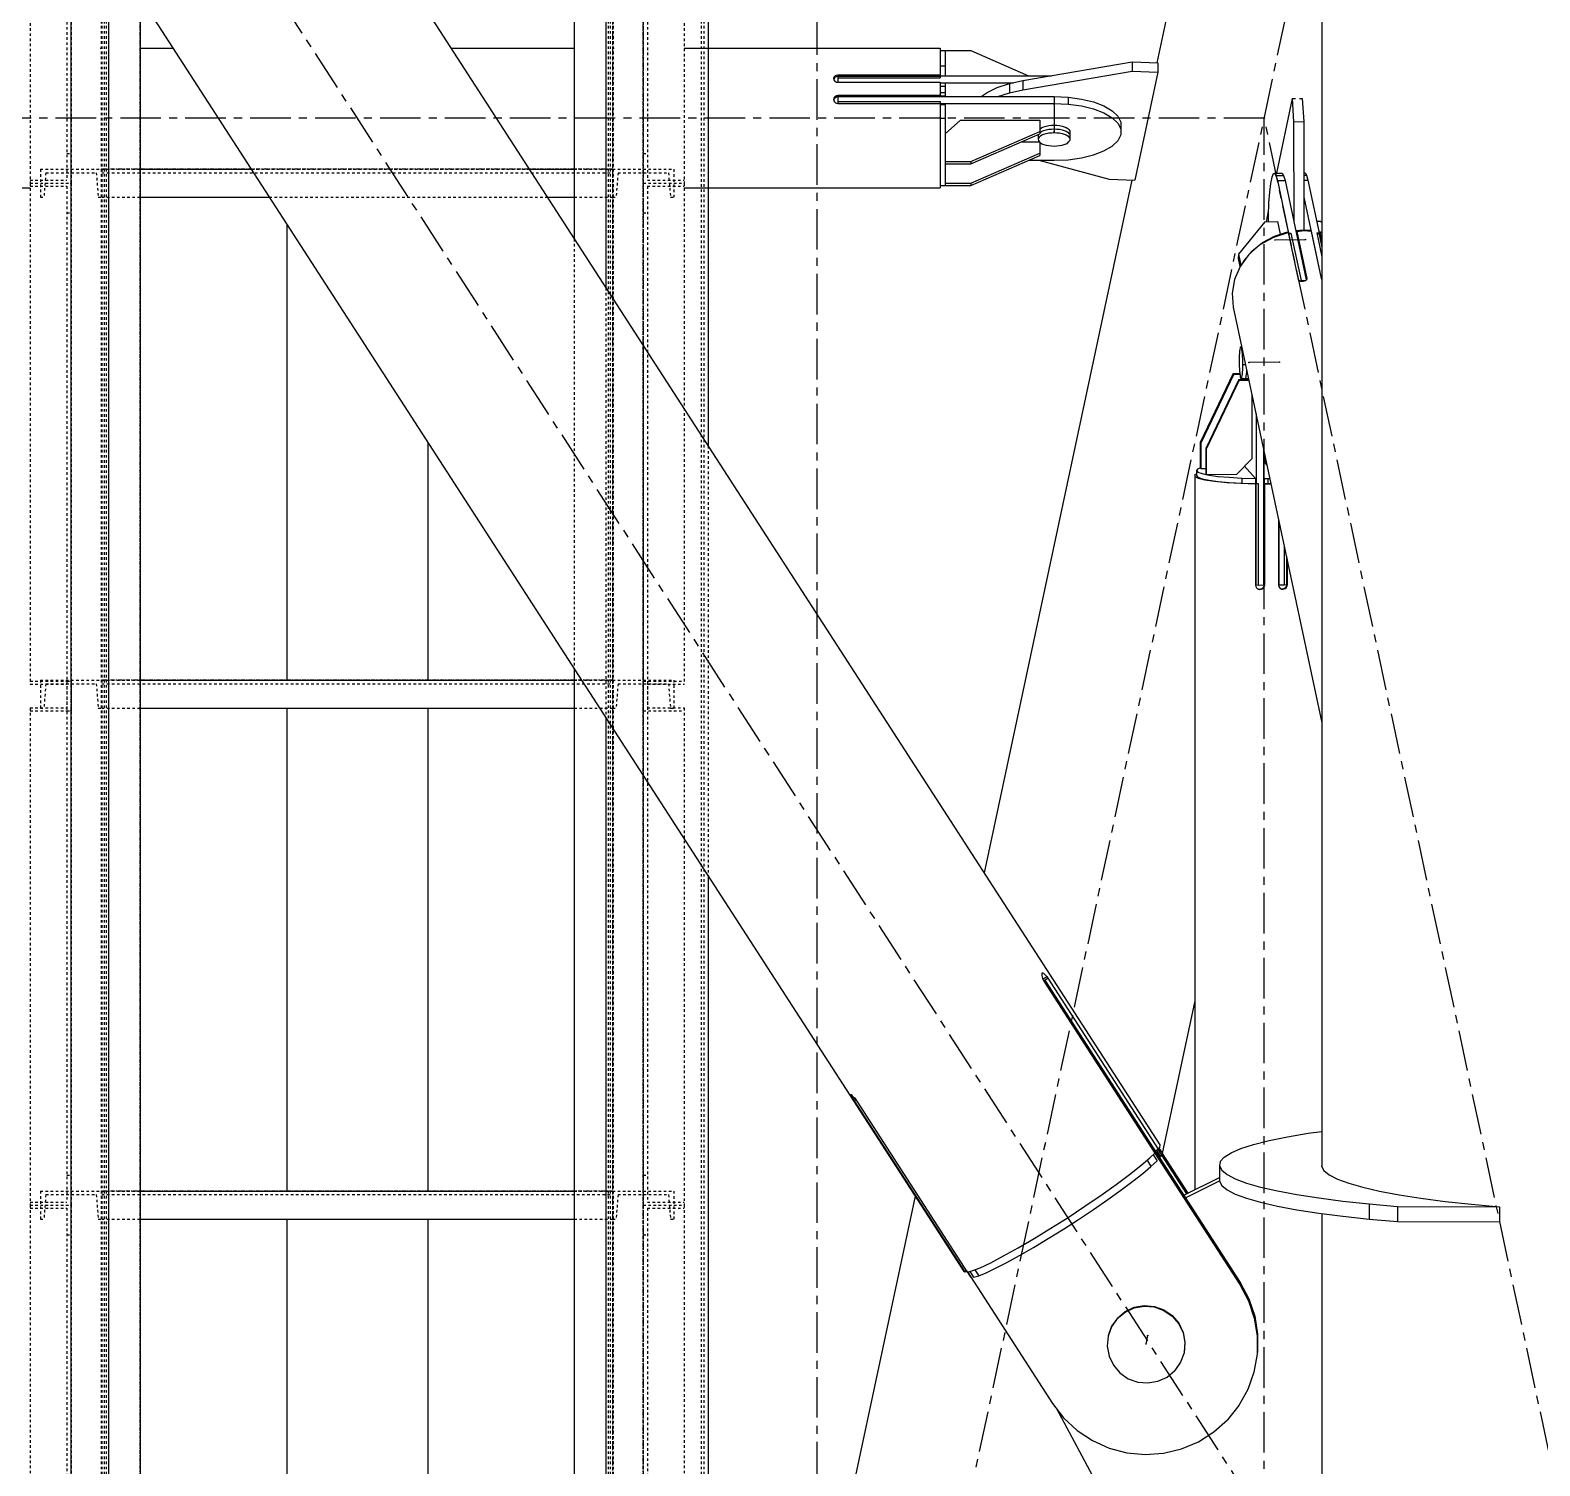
# Model space of a CAD drawing. Header units: millimetres. Extents: x 5143 to 30813, y 232 to 21408.
# Drawn here: x 23101 to 23396.4, y 6866.5 to 7147.5 of the extents above; entities that cross this region are included whole.
import ezdxf

# ---------------------------------------------------------------- set-up
doc = ezdxf.new("R2010")
doc.units = ezdxf.units.MM
doc.header["$LTSCALE"] = 0.25
for name, pattern in [('CENTER', [50.8, 31.75, -6.35, 6.35, -6.35]), ('XKITLINE00', [0]), ('XKITLINE02', [4, 2, -2]), ('XKITLINE03', [6, 3, -1, 1, -1])]:
    doc.linetypes.add(name, pattern=pattern)

msp = doc.modelspace()

# ---------------------------------------------------------------- linework, layer by layer
at = {"color": 8, "linetype": 'CENTER'}
for p, q in [((23255, 6431.43), (23255, 8100.54)), ((23430, 6720.27), (22900, 7540.27)), ((23255, 6720.27), (23430, 7540.27)), ((23301.38, 7132.99), (23301.38, 7127.56)), ((23342.5, 7130.27), (22987.5, 7130.27)), ((23342.5, 6310.27), (23342.5, 7130.27)), ((23430, 6720.27), (23342.5, 7130.27)), ((23344.59, 7106.42), (23350.56, 7106.5)), ((23345.48, 7082.5), (23339.51, 7082.43)), ((23319.39, 6890.33), (23319.7, 6891.98))]:
    msp.add_line(p, q, dxfattribs=at)
at = {"color": 1, "linetype": 'XKITLINE03'}
for p, q in [((23109.01, 6234.33), (23109.01, 7919.31)), ((23122.51, 6234.33), (23122.51, 7919.31)), ((23214.99, 7919.31), (23214.99, 6234.33)), ((23220.98, 6234.33), (23220.99, 7919.31)), ((23109.01, 7117.52), (23109.01, 7214.26)), ((23220.99, 7214.26), (23220.99, 7117.52)), ((23214.99, 7120.27), (23115.01, 7120.27)), ((23115.01, 7120.27), (23115.01, 7120.27)), ((23214.99, 7120.27), (23214.99, 7120.27)), ((23109.01, 7020.07), (23109.01, 7117.52)), ((23220.99, 7117.52), (23220.99, 7020.07)), ((23214.99, 7020.27), (23115.01, 7020.27)), ((23115.01, 7020.27), (23115.01, 7020.27)), ((23214.99, 7020.27), (23214.99, 7020.27)), ((23109.01, 6917.52), (23109.01, 7014.26)), ((23220.99, 7014.26), (23220.99, 6917.52)), ((23214.99, 6920.27), (23115.01, 6920.27)), ((23115.01, 6920.27), (23115.01, 6920.27)), ((23214.99, 6920.27), (23214.99, 6920.27)), ((23109.01, 6820.07), (23109.01, 6917.52)), ((23220.99, 6917.52), (23220.99, 6820.07))]:
    msp.add_line(p, q, dxfattribs=at)
at = {"color": 3, "linetype": 'XKITLINE02'}
for p, q in [((23114.92, 7919.31), (23114.93, 6234.33)), ((23115.01, 7919.31), (23115.01, 6234.33)), ((23115.46, 7919.31), (23115.46, 6234.33)), ((23115.86, 7919.31), (23115.86, 6234.33)), ((23116.31, 7919.31), (23116.31, 6234.33)), ((23122.51, 7919.31), (23122.51, 6234.33)), ((23214.14, 7919.31), (23214.14, 6234.33)), ((23214.54, 7919.31), (23214.53, 6234.33)), ((23214.99, 7919.31), (23214.99, 6234.33)), ((23215.07, 7919.31), (23215.06, 6234.33)), ((23232.3, 7919.31), (23232.3, 6234.33)), ((23232.84, 7919.31), (23232.83, 6234.33)), ((23108.21, 7220.09), (23108.21, 7118.11)), ((23109.01, 7220.09), (23109.01, 7117.52)), ((23220.99, 7220.09), (23220.99, 7117.52)), ((23221.79, 7220.09), (23221.79, 7118.11)), ((23101.01, 7214.84), (23101.01, 7117.52)), ((23228.99, 7214.84), (23228.99, 7117.52)), ((23108.21, 7123.35), (23109.01, 7123.35)), ((23220.99, 7123.35), (23221.79, 7123.35)), ((23103.01, 7120.27), (23103.01, 7114.77)), ((23103.01, 7120.27), (23115.01, 7120.27)), ((23103.01, 7120.27), (23103.01, 7114.77)), ((23115.01, 7120.27), (23115.01, 7114.77)), ((23115.01, 7120.27), (23122.51, 7120.27)), ((23115.01, 7120.27), (23115.01, 7114.77)), ((23115.01, 7120.27), (23115.01, 7114.77)), ((23144.25, 7120.27), (23198.67, 7120.27)), ((23207.49, 7120.27), (23214.99, 7120.27)), ((23214.99, 7120.27), (23214.99, 7114.77)), ((23214.99, 7120.27), (23214.99, 7114.77)), ((23214.99, 7120.27), (23226.99, 7120.27)), ((23214.99, 7120.27), (23214.99, 7114.77)), ((23220.99, 7120.27), (23220.99, 7117.52)), ((23226.99, 7120.27), (23226.99, 7114.77)), ((23226.99, 7120.27), (23226.99, 7114.77)), ((23101.01, 7118.11), (23108.21, 7118.11)), ((23101.01, 7117.52), (23101.01, 7019.49)), ((23101.01, 7117.52), (23109.01, 7117.52)), ((23101.01, 7117.52), (23109.01, 7117.52)), ((23101.01, 7116.94), (23108.21, 7116.94)), ((23104.07, 7119.57), (23103.69, 7114.77)), ((23104.07, 7119.57), (23103.69, 7114.77)), ((23104.07, 7119.57), (23113.94, 7119.57)), ((23108.21, 7116.94), (23108.21, 7014.27)), ((23109.01, 7117.52), (23109.01, 7014.27)), ((23113.94, 7119.57), (23114.33, 7114.77)), ((23113.94, 7119.57), (23114.33, 7114.77)), ((23115.01, 7119.57), (23214.99, 7119.57)), ((23216.05, 7119.57), (23215.67, 7114.77)), ((23216.05, 7119.57), (23215.67, 7114.77)), ((23216.05, 7119.57), (23225.92, 7119.57)), ((23220.99, 7117.52), (23220.99, 7014.27)), ((23220.99, 7117.52), (23228.99, 7117.52)), ((23220.99, 7117.52), (23228.99, 7117.52)), ((23221.79, 7118.11), (23228.99, 7118.11)), ((23221.79, 7116.94), (23221.79, 7014.27)), ((23221.79, 7116.94), (23228.99, 7116.94)), ((23225.92, 7119.57), (23226.31, 7114.77)), ((23225.92, 7119.57), (23226.31, 7114.77)), ((23228.99, 7117.52), (23228.99, 7019.49)), ((23103.01, 7114.77), (23103.69, 7114.77)), ((23114.33, 7114.77), (23115.01, 7114.77)), ((23115.01, 7114.77), (23122.51, 7114.77)), ((23147.81, 7114.77), (23202.22, 7114.77)), ((23207.49, 7114.77), (23214.99, 7114.77)), ((23214.99, 7114.77), (23215.67, 7114.77)), ((23226.31, 7114.77), (23226.99, 7114.77)), ((23108.21, 7111.72), (23109.01, 7111.72)), ((23220.99, 7111.72), (23221.79, 7111.72)), ((23207.49, 7106.63), (23207.49, 7022.44)), ((23213.68, 7097.04), (23213.68, 7012.85)), ((23220.99, 7085.74), (23220.99, 7020.07)), ((23233.68, 7066.1), (23233.68, 6981.91)), ((23101.01, 7020.07), (23109.01, 7020.07)), ((23101.01, 7019.49), (23108.21, 7019.49)), ((23103.01, 7020.27), (23103.01, 7014.77)), ((23103.01, 7020.27), (23115.01, 7020.27)), ((23103.01, 7020.27), (23103.01, 7014.77)), ((23104.07, 7019.57), (23103.69, 7014.77)), ((23104.07, 7019.57), (23103.69, 7014.77)), ((23104.07, 7019.57), (23113.94, 7019.57)), ((23108.21, 7020.09), (23108.21, 6918.11)), ((23108.21, 7020.09), (23109.01, 7020.09)), ((23109.01, 7020.09), (23109.01, 6917.52)), ((23113.94, 7019.57), (23114.33, 7014.77)), ((23113.94, 7019.57), (23114.33, 7014.77)), ((23115.01, 7020.27), (23115.01, 7014.77)), ((23115.01, 7020.27), (23122.51, 7020.27)), ((23115.01, 7020.27), (23115.01, 7014.77)), ((23115.01, 7020.27), (23115.01, 7014.77)), ((23115.01, 7019.57), (23214.99, 7019.57)), ((23207.49, 7020.27), (23214.99, 7020.27)), ((23214.99, 7020.27), (23214.99, 7014.77)), ((23214.99, 7020.27), (23214.99, 7014.77)), ((23214.99, 7020.27), (23226.99, 7020.27)), ((23214.99, 7020.27), (23214.99, 7014.77)), ((23216.05, 7019.57), (23215.67, 7014.77)), ((23216.05, 7019.57), (23215.67, 7014.77)), ((23216.05, 7019.57), (23225.92, 7019.57)), ((23220.99, 7020.09), (23220.99, 6917.52)), ((23220.99, 7020.09), (23221.79, 7020.09)), ((23220.99, 7020.07), (23228.99, 7020.07)), ((23221.79, 7020.09), (23221.79, 6918.11)), ((23221.79, 7019.49), (23228.99, 7019.49)), ((23225.92, 7019.57), (23226.31, 7014.77)), ((23225.92, 7019.57), (23226.31, 7014.77)), ((23226.99, 7020.27), (23226.99, 7014.77)), ((23226.99, 7020.27), (23226.99, 7014.77)), ((23101.01, 7014.84), (23101.01, 6917.52)), ((23101.01, 7014.84), (23108.21, 7014.84)), ((23101.01, 7014.26), (23109.01, 7014.26)), ((23103.01, 7014.77), (23103.69, 7014.77)), ((23108.21, 7014.27), (23109.01, 7014.27)), ((23114.33, 7014.77), (23115.01, 7014.77)), ((23115.01, 7014.77), (23122.51, 7014.77)), ((23207.49, 7014.77), (23214.99, 7014.77)), ((23214.99, 7014.77), (23215.67, 7014.77)), ((23220.99, 7014.27), (23221.79, 7014.27)), ((23220.99, 7014.26), (23228.99, 7014.26)), ((23221.79, 7014.84), (23228.99, 7014.84)), ((23226.31, 7014.77), (23226.99, 7014.77)), ((23228.99, 7014.84), (23228.99, 6917.52)), ((23220.99, 7007.22), (23220.99, 6917.52)), ((23108.21, 6923.35), (23109.01, 6923.35)), ((23220.99, 6923.35), (23221.79, 6923.35)), ((23103.01, 6920.27), (23103.01, 6914.77)), ((23103.01, 6920.27), (23115.01, 6920.27)), ((23103.01, 6920.27), (23103.01, 6914.77)), ((23104.07, 6919.57), (23103.69, 6914.77)), ((23104.07, 6919.57), (23103.69, 6914.77)), ((23104.07, 6919.57), (23113.94, 6919.57)), ((23113.94, 6919.57), (23114.33, 6914.77)), ((23113.94, 6919.57), (23114.33, 6914.77)), ((23115.01, 6920.27), (23115.01, 6914.77)), ((23115.01, 6920.27), (23122.51, 6920.27)), ((23115.01, 6920.27), (23115.01, 6914.77)), ((23115.01, 6920.27), (23115.01, 6914.77)), ((23115.01, 6919.57), (23214.99, 6919.57)), ((23207.49, 6920.27), (23214.99, 6920.27)), ((23214.99, 6920.27), (23214.99, 6914.77)), ((23214.99, 6920.27), (23214.99, 6914.77)), ((23214.99, 6920.27), (23226.99, 6920.27)), ((23214.99, 6920.27), (23214.99, 6914.77)), ((23216.05, 6919.57), (23215.67, 6914.77)), ((23216.05, 6919.57), (23215.67, 6914.77)), ((23216.05, 6919.57), (23225.92, 6919.57)), ((23225.92, 6919.57), (23226.31, 6914.77)), ((23225.92, 6919.57), (23226.31, 6914.77)), ((23226.99, 6920.27), (23226.99, 6914.77)), ((23226.99, 6920.27), (23226.99, 6914.77)), ((23101.01, 6918.11), (23108.21, 6918.11)), ((23101.01, 6917.52), (23109.01, 6917.52)), ((23101.01, 6917.52), (23101.01, 6819.49)), ((23101.01, 6917.52), (23109.01, 6917.52)), ((23101.01, 6916.94), (23108.21, 6916.94)), ((23108.21, 6916.94), (23108.21, 6814.27)), ((23109.01, 6917.52), (23109.01, 6814.27)), ((23220.99, 6917.52), (23228.99, 6917.52)), ((23220.99, 6917.52), (23220.99, 6814.27)), ((23220.99, 6917.52), (23228.99, 6917.52)), ((23221.79, 6918.11), (23228.99, 6918.11)), ((23221.79, 6916.94), (23221.79, 6814.27)), ((23221.79, 6916.94), (23228.99, 6916.94)), ((23228.99, 6917.52), (23228.99, 6819.49)), ((23103.01, 6914.77), (23103.69, 6914.77)), ((23114.33, 6914.77), (23115.01, 6914.77)), ((23115.01, 6914.77), (23122.51, 6914.77)), ((23207.49, 6914.77), (23214.99, 6914.77)), ((23214.99, 6914.77), (23215.67, 6914.77)), ((23226.31, 6914.77), (23226.99, 6914.77)), ((23108.21, 6911.72), (23109.01, 6911.72)), ((23220.99, 6911.72), (23221.79, 6911.72))]:
    msp.add_line(p, q, dxfattribs=at)
at = {"color": 8, "linetype": 'XKITLINE00'}
for p, q in [((23046.07, 7356.37), (23322.09, 6929.32)), ((23007.69, 7331.55), (23283.71, 6904.5)), ((23353.8, 7286.23), (23353.8, 6925.02)), ((23328.06, 7171.83), (23321.5, 7141.08)), ((23114.72, 7143.92), (23115.01, 7143.92)), ((23122.51, 7143.92), (23128.97, 7143.92)), ((23183.38, 7143.92), (23207.49, 7143.92)), ((23214.99, 7143.92), (23215.27, 7143.92)), ((23228.99, 7143.92), (23279.08, 7143.92)), ((23279.08, 7143.92), (23279.08, 7138.55)), ((23279.08, 7143.49), (23280.08, 7143.49)), ((23280.08, 7143.49), (23280.08, 7141.99)), ((23280.08, 7143.47), (23285.08, 7143.47)), ((23285.08, 7143.47), (23296.37, 7138.55)), ((23279.08, 7140.49), (23280.08, 7140.49)), ((23280.08, 7141.99), (23280.08, 7138.55)), ((23295.28, 7137.6), (23316.68, 7141.26)), ((23316.68, 7141.26), (23321.66, 7141.07)), ((23316.68, 7141.26), (23316.68, 7139.45)), ((23321.66, 7141.07), (23321.66, 7139.26)), ((23258.27, 7138.22), (23258.23, 7138)), ((23258.23, 7138), (23258.27, 7137.77)), ((23258.27, 7137.97), (23258.25, 7137.87)), ((23258.39, 7138.43), (23258.27, 7138.22)), ((23258.39, 7138.17), (23258.27, 7137.97)), ((23258.27, 7137.77), (23258.39, 7137.57)), ((23258.39, 7138.43), (23258.58, 7138.59)), ((23258.39, 7138.17), (23258.54, 7138.3)), ((23258.39, 7137.57), (23258.58, 7137.41)), ((23258.54, 7138.3), (23258.58, 7138.33)), ((23258.58, 7138.59), (23258.81, 7138.67)), ((23258.58, 7138.33), (23258.81, 7138.42)), ((23258.58, 7137.41), (23258.81, 7137.31)), ((23258.81, 7138.67), (23259.08, 7138.72)), ((23258.81, 7138.42), (23259.08, 7138.45)), ((23259.08, 7138.72), (23279.08, 7138.72)), ((23259.08, 7138.72), (23259.08, 7138.45)), ((23259.08, 7138.45), (23279.08, 7138.45)), ((23259.08, 7138.44), (23279.08, 7138.44)), ((23259.08, 7138.44), (23259.08, 7137.27)), ((23259.08, 7138.14), (23279.08, 7138.14)), ((23279.08, 7138.55), (23300.86, 7138.55)), ((23279.08, 7138.55), (23279.08, 7138.14)), ((23292.63, 7137.02), (23295.28, 7137.6)), ((23295.28, 7135.79), (23316.68, 7139.45)), ((23295.28, 7137.6), (23295.28, 7135.79)), ((23316.68, 7139.45), (23321.66, 7139.26)), ((23321.66, 7139.26), (23317.15, 7118.12)), ((23258.39, 7134.4), (23258.58, 7134.58)), ((23258.58, 7134.58), (23258.81, 7134.69)), ((23258.58, 7134.32), (23258.81, 7134.44)), ((23258.81, 7137.31), (23259.08, 7137.27)), ((23258.81, 7134.69), (23259.08, 7134.73)), ((23258.81, 7134.69), (23258.81, 7134.44)), ((23258.81, 7134.44), (23259.06, 7134.48)), ((23259.08, 7137.27), (23279.08, 7137.27)), ((23259.08, 7134.73), (23259.08, 7134.48)), ((23259.08, 7134.73), (23279.08, 7134.73)), ((23259.08, 7134.48), (23301.38, 7134.48)), ((23259.08, 7134.48), (23259.08, 7133.11)), ((23259.08, 7134.48), (23259.08, 7134.48)), ((23279.08, 7137.27), (23279.08, 7136.07)), ((23279.08, 7137.19), (23293.43, 7137.19)), ((23279.08, 7137.14), (23280.08, 7137.14)), ((23279.08, 7136.53), (23280.08, 7136.53)), ((23279.08, 7136.07), (23279.08, 7134.48)), ((23279.08, 7135.26), (23280.08, 7135.26)), ((23279.08, 7134.6), (23280.08, 7134.6)), ((23279.08, 7134.6), (23279.08, 7134.48)), ((23280.08, 7137.14), (23280.08, 7135.9)), ((23280.08, 7135.9), (23280.08, 7134.48)), ((23287.1, 7134.48), (23288.29, 7135.3)), ((23288.29, 7135.3), (23290.27, 7136.25)), ((23290.27, 7136.25), (23292.63, 7137.02)), ((23290.4, 7134.48), (23292.63, 7135.21)), ((23292.63, 7137.02), (23292.63, 7135.21)), ((23292.63, 7135.21), (23295.28, 7135.79)), ((23301.38, 7134.48), (23304.1, 7134.36)), ((23301.38, 7134.48), (23301.38, 7133.12)), ((23258.27, 7134.17), (23258.23, 7133.92)), ((23258.23, 7133.92), (23258.27, 7133.67)), ((23258.27, 7133.92), (23258.25, 7133.8)), ((23258.39, 7134.4), (23258.27, 7134.17)), ((23258.39, 7134.15), (23258.27, 7133.92)), ((23258.27, 7133.67), (23258.39, 7133.45)), ((23258.39, 7134.15), (23258.58, 7134.32)), ((23258.39, 7133.45), (23258.58, 7133.27)), ((23258.58, 7133.27), (23258.81, 7133.17)), ((23258.81, 7133.17), (23259.08, 7133.11)), ((23259.08, 7133.53), (23279.08, 7133.53)), ((23259.08, 7133.11), (23279.08, 7133.11)), ((23279.08, 7133.53), (23279.08, 7133.12)), ((23279.08, 7133.12), (23301.38, 7133.12)), ((23279.08, 7133.11), (23279.08, 7116.63)), ((23279.08, 7132.94), (23280.08, 7132.94)), ((23280.08, 7132.94), (23280.08, 7127.53)), ((23301.38, 7133.12), (23304.1, 7133)), ((23304.1, 7134.36), (23306.71, 7134)), ((23304.1, 7134.36), (23304.1, 7133)), ((23304.1, 7133), (23306.71, 7132.64)), ((23306.71, 7134), (23309.08, 7133.42)), ((23306.71, 7132.64), (23309.08, 7132.06)), ((23309.08, 7133.42), (23311.11, 7132.64)), ((23309.08, 7132.06), (23311.11, 7131.28)), ((23311.11, 7132.64), (23312.72, 7131.7)), ((23312.72, 7131.7), (23313.84, 7130.63)), ((23347.96, 7134.09), (23344.87, 7119.5)), ((23347.96, 7134.09), (23348.6, 7134.1)), ((23347.96, 7134.09), (23348.24, 7129.56)), ((23349.41, 7134.11), (23349.95, 7134.12)), ((23349.95, 7134.12), (23350.23, 7129.59)), ((23279.08, 7130.23), (23280.08, 7130.23)), ((23280.08, 7127.18), (23283.08, 7129.89)), ((23283.08, 7129.89), (23298.58, 7129.89)), ((23298.58, 7129.89), (23298.58, 7127.2)), ((23299, 7128.4), (23299.39, 7128.57)), ((23299.39, 7128.57), (23299.83, 7128.7)), ((23299.83, 7128.7), (23300.32, 7128.79)), ((23300.32, 7128.79), (23300.84, 7128.85)), ((23300.84, 7128.85), (23301.38, 7128.87)), ((23301.38, 7128.87), (23301.92, 7128.85)), ((23301.38, 7128.87), (23301.38, 7128.15)), ((23301.92, 7128.85), (23302.44, 7128.79)), ((23302.44, 7128.79), (23302.93, 7128.7)), ((23302.93, 7128.7), (23303.37, 7128.57)), ((23303.37, 7128.57), (23303.75, 7128.4)), ((23311.11, 7131.28), (23312.72, 7130.34)), ((23312.72, 7130.34), (23313.84, 7129.28)), ((23313.84, 7130.63), (23314.41, 7129.5)), ((23313.84, 7129.28), (23314.41, 7128.14)), ((23314.41, 7129.5), (23314.41, 7126.98)), ((23348.24, 7129.56), (23350.23, 7129.59)), ((23348.24, 7129.56), (23348.29, 7110.02)), ((23350.23, 7129.59), (23350.28, 7108.36)), ((23280.08, 7127.53), (23280.08, 7121.76)), ((23285.08, 7121.74), (23298.58, 7127.63)), ((23285.08, 7121.32), (23298.58, 7127.2)), ((23295.01, 7125.65), (23298.48, 7125.65)), ((23298.28, 7127.07), (23298.28, 7126.83)), ((23298.32, 7127.06), (23298.28, 7126.83)), ((23298.32, 7127.06), (23298.28, 7126.83)), ((23298.28, 7126.83), (23298.28, 7126.11)), ((23298.32, 7126.34), (23298.28, 7126.11)), ((23298.28, 7126.11), (23298.32, 7125.88)), ((23298.35, 7127.11), (23298.32, 7127.06)), ((23298.35, 7127.11), (23298.32, 7127.06)), ((23298.46, 7126.56), (23298.32, 7126.34)), ((23298.32, 7125.88), (23298.46, 7125.66)), ((23298.46, 7126.56), (23298.69, 7126.77)), ((23298.46, 7125.66), (23298.69, 7125.45)), ((23298.58, 7128.11), (23298.69, 7128.22)), ((23298.58, 7127.39), (23298.69, 7127.49)), ((23298.58, 7127.39), (23298.69, 7127.49)), ((23298.69, 7128.22), (23299, 7128.4)), ((23298.69, 7127.49), (23299, 7127.68)), ((23298.69, 7127.49), (23299, 7127.68)), ((23298.69, 7126.77), (23299, 7126.96)), ((23299, 7127.68), (23299.39, 7127.84)), ((23299, 7127.68), (23299.39, 7127.84)), ((23299, 7126.96), (23299.39, 7127.12)), ((23299.39, 7127.84), (23299.83, 7127.97)), ((23299.39, 7127.84), (23299.83, 7127.97)), ((23299.39, 7127.12), (23299.83, 7127.25)), ((23299.83, 7127.97), (23300.32, 7128.07)), ((23299.83, 7127.97), (23300.32, 7128.07)), ((23299.83, 7127.25), (23300.32, 7127.35)), ((23300.32, 7128.07), (23300.84, 7128.13)), ((23300.32, 7128.07), (23300.84, 7128.13)), ((23300.32, 7127.35), (23300.84, 7127.41)), ((23300.84, 7128.13), (23301.38, 7128.15)), ((23300.84, 7128.13), (23301.38, 7128.15)), ((23300.84, 7127.41), (23301.38, 7127.43)), ((23301.38, 7128.15), (23301.92, 7128.13)), ((23301.38, 7128.15), (23301.38, 7127.43)), ((23301.38, 7128.15), (23301.92, 7128.13)), ((23301.38, 7127.43), (23301.92, 7127.41)), ((23301.92, 7128.13), (23302.44, 7128.07)), ((23301.92, 7128.13), (23302.44, 7128.07)), ((23301.92, 7127.41), (23302.44, 7127.35)), ((23302.44, 7128.07), (23302.93, 7127.97)), ((23302.44, 7128.07), (23302.93, 7127.97)), ((23302.44, 7127.35), (23302.93, 7127.25)), ((23302.93, 7127.97), (23303.37, 7127.84)), ((23302.93, 7127.97), (23303.37, 7127.84)), ((23302.93, 7127.25), (23303.37, 7127.12)), ((23303.37, 7127.84), (23303.75, 7127.68)), ((23303.37, 7127.84), (23303.75, 7127.68)), ((23303.37, 7127.12), (23303.75, 7126.96)), ((23303.75, 7128.4), (23304.06, 7128.22)), ((23303.75, 7127.68), (23304.06, 7127.49)), ((23303.75, 7127.68), (23304.06, 7127.49)), ((23303.75, 7126.96), (23304.06, 7126.77)), ((23304.06, 7128.22), (23304.29, 7128.01)), ((23304.06, 7127.49), (23304.29, 7127.28)), ((23304.06, 7127.49), (23304.29, 7127.28)), ((23304.06, 7126.77), (23304.29, 7126.56)), ((23304.06, 7125.45), (23304.29, 7125.66)), ((23304.29, 7128.01), (23304.43, 7127.79)), ((23304.29, 7127.28), (23304.43, 7127.06)), ((23304.29, 7127.28), (23304.43, 7127.06)), ((23304.29, 7126.56), (23304.43, 7126.34)), ((23304.43, 7125.88), (23304.29, 7125.66)), ((23304.43, 7127.79), (23304.48, 7127.56)), ((23304.43, 7127.06), (23304.48, 7126.83)), ((23304.43, 7127.06), (23304.48, 7126.83)), ((23304.43, 7126.34), (23304.48, 7126.11)), ((23304.48, 7126.11), (23304.43, 7125.88)), ((23304.48, 7127.56), (23304.48, 7126.83)), ((23304.48, 7126.83), (23304.48, 7126.11)), ((23312.72, 7124.78), (23313.84, 7125.84)), ((23314.41, 7126.98), (23313.84, 7125.84)), ((23285.08, 7117.5), (23298.58, 7123.38)), ((23285.08, 7117.07), (23298.58, 7122.96)), ((23298.58, 7125.56), (23298.58, 7122.96)), ((23298.69, 7125.45), (23299, 7125.26)), ((23299, 7125.26), (23299.39, 7125.1)), ((23299.39, 7125.1), (23299.83, 7124.97)), ((23299.83, 7124.97), (23300.32, 7124.87)), ((23300.32, 7124.87), (23300.84, 7124.81)), ((23300.84, 7124.81), (23301.38, 7124.79)), ((23301.38, 7124.79), (23301.92, 7124.81)), ((23301.92, 7124.81), (23302.44, 7124.87)), ((23302.44, 7124.87), (23302.93, 7124.97)), ((23302.93, 7124.97), (23303.37, 7125.1)), ((23303.37, 7125.1), (23303.75, 7125.26)), ((23303.75, 7125.26), (23304.06, 7125.45)), ((23306.71, 7122.48), (23309.08, 7123.06)), ((23309.08, 7123.06), (23311.11, 7123.84)), ((23311.11, 7123.84), (23312.72, 7124.78)), ((23280.08, 7121.76), (23280.08, 7121.74)), ((23280.08, 7121.74), (23285.08, 7121.74)), ((23280.08, 7121.74), (23280.08, 7121.72)), ((23280.08, 7121.72), (23280.08, 7117.14)), ((23280.08, 7121.32), (23285.08, 7121.32)), ((23285.08, 7121.74), (23285.08, 7121.32)), ((23296.37, 7122), (23301.38, 7122)), ((23298.37, 7122), (23312.17, 7118.31)), ((23301.38, 7122), (23304.1, 7122.12)), ((23304.1, 7122.12), (23306.71, 7122.48)), ((23279.08, 7117.06), (23280.08, 7117.06)), ((23280.08, 7117.5), (23285.08, 7117.5)), ((23280.08, 7117.14), (23280.08, 7117.09)), ((23280.08, 7117.09), (23280.08, 7117.07)), ((23280.08, 7117.07), (23285.08, 7117.07)), ((23285.08, 7117.5), (23285.08, 7117.07)), ((23316.6, 7118.14), (23287.67, 6982.57)), ((23312.17, 7118.31), (23317.15, 7118.12)), ((23343.72, 7117.47), (23343.52, 7115.77)), ((23343.96, 7118.69), (23343.72, 7117.47)), ((23344.23, 7119.38), (23343.96, 7118.69)), ((23344.23, 7119.38), (23344.52, 7119.49)), ((23344.52, 7119.49), (23346.01, 7119.51)), ((23344.52, 7119.49), (23344.8, 7119.04)), ((23344.8, 7119.04), (23346.3, 7119.06)), ((23344.8, 7119.04), (23345.08, 7118.04)), ((23345.08, 7118.04), (23346.57, 7118.06)), ((23345.08, 7118.04), (23347.28, 7107.73)), ((23346.01, 7119.51), (23346.3, 7119.06)), ((23346.3, 7119.06), (23346.57, 7118.06)), ((23346.57, 7118.06), (23350.73, 7098.59)), ((23350.25, 7119.57), (23350.48, 7119.57)), ((23350.25, 7119.11), (23350.77, 7119.12)), ((23350.26, 7118.1), (23351.05, 7118.11)), ((23350.48, 7119.57), (23350.77, 7119.12)), ((23350.77, 7119.12), (23351.05, 7118.11)), ((23351.05, 7118.11), (23353.25, 7107.81)), ((23050.91, 7116.63), (23101.01, 7116.63)), ((23228.99, 7116.63), (23279.08, 7116.63)), ((23343.52, 7115.77), (23343.36, 7113.66)), ((23350.27, 7114.78), (23353.66, 7098.86)), ((23343.29, 7112.06), (23342.85, 7109.98)), ((23343.26, 7111.23), (23343.24, 7109.98)), ((23343.36, 7113.66), (23343.26, 7111.23)), ((23151.2, 7109.53), (23151.2, 7020.27)), ((23342.59, 7109.97), (23337.46, 7103.65)), ((23342.59, 7109.97), (23345.08, 7110)), ((23344.35, 7106.98), (23347.19, 7107.89)), ((23344.5, 7107.16), (23347.08, 7108)), ((23345.08, 7110), (23345.61, 7107.52)), ((23347.08, 7108), (23347.1, 7107.87)), ((23347.19, 7107.89), (23349.16, 7098.65)), ((23348.78, 7108.28), (23348.76, 7107.82)), ((23348.78, 7108.28), (23349.47, 7108.34)), ((23348.78, 7108.28), (23348.88, 7107.82)), ((23348.89, 7108.1), (23348.87, 7107.57)), ((23348.89, 7108.1), (23350.29, 7108.26)), ((23348.89, 7108.1), (23350.86, 7098.85)), ((23349.47, 7108.34), (23350.17, 7108.36)), ((23349.47, 7108.34), (23349.51, 7108.17)), ((23350.17, 7108.36), (23350.87, 7108.36)), ((23350.29, 7108.26), (23351.67, 7108.13)), ((23350.87, 7108.36), (23351.56, 7108.31)), ((23350.87, 7108.36), (23350.9, 7108.2)), ((23351.56, 7108.31), (23351.6, 7108.14)), ((23351.67, 7108.13), (23353.65, 7098.89)), ((23352.76, 7110.1), (23353.53, 7110.11)), ((23353.24, 7108.07), (23353.23, 7107.88)), ((23353.24, 7108.07), (23353.8, 7107.91)), ((23353.24, 7108.07), (23353.34, 7107.61)), ((23353.36, 7107.97), (23353.33, 7107.41)), ((23353.36, 7107.97), (23353.8, 7105.91)), ((23353.36, 7107.97), (23353.8, 7107.84)), ((23353.53, 7110.11), (23353.8, 7109.9)), ((23339.48, 7103.56), (23341.71, 7105.51)), ((23340.09, 7104.22), (23342.13, 7105.89)), ((23341.71, 7105.51), (23344.35, 7106.98)), ((23342.13, 7105.89), (23344.5, 7107.16)), ((23344.5, 7107.16), (23344.52, 7107.04)), ((23347.27, 7107.5), (23347.73, 7107.74)), ((23347.28, 7107.73), (23347.27, 7107.5)), ((23347.28, 7107.73), (23347.73, 7107.74)), ((23347.73, 7107.74), (23349.7, 7098.49)), ((23348.88, 7107.82), (23348.86, 7107.36)), ((23348.87, 7107.57), (23350.77, 7098.64)), ((23352.8, 7107.8), (23353.25, 7107.81)), ((23352.8, 7107.8), (23353.8, 7103.13)), ((23352.8, 7107.8), (23353.24, 7107.57)), ((23353.25, 7107.81), (23353.24, 7107.57)), ((23353.24, 7107.57), (23353.8, 7104.97)), ((23353.34, 7107.61), (23353.32, 7107.19)), ((23353.33, 7107.41), (23353.8, 7105.24)), ((23337.46, 7103.65), (23337.42, 7102.76)), ((23337.42, 7102.76), (23337.75, 7101.21)), ((23337.46, 7103.65), (23337.92, 7101.46)), ((23339.48, 7103.56), (23337.77, 7101.25)), ((23338.44, 7102.24), (23338.3, 7101.97)), ((23338.99, 7102.89), (23338.44, 7102.24)), ((23340.09, 7104.22), (23339.69, 7103.75)), ((23337.77, 7101.25), (23336.66, 7098.68)), ((23336.66, 7098.68), (23336.2, 7095.98)), ((23349.16, 7098.65), (23349.25, 7098.55)), ((23349.25, 7098.55), (23349.37, 7098.45)), ((23349.37, 7098.45), (23349.58, 7098.38)), ((23349.53, 7098.4), (23349.7, 7098.49)), ((23349.58, 7098.38), (23349.83, 7098.36)), ((23349.7, 7098.49), (23350.59, 7098.5)), ((23349.83, 7098.36), (23350.1, 7098.37)), ((23350.1, 7098.37), (23350.35, 7098.41)), ((23350.35, 7098.41), (23350.58, 7098.5)), ((23350.58, 7098.5), (23350.75, 7098.61)), ((23350.85, 7098.73), (23350.75, 7098.61)), ((23350.86, 7098.85), (23350.85, 7098.73)), ((23353.65, 7098.89), (23353.71, 7098.76)), ((23353.71, 7098.76), (23353.8, 7098.69)), ((23336.2, 7095.98), (23336.43, 7093.29)), ((23336.43, 7093.29), (23353.8, 7011.93)), ((23337.64, 7084.26), (23337.61, 7083.81)), ((23337.67, 7084.67), (23337.64, 7084.26)), ((23337.71, 7085), (23337.67, 7084.67)), ((23337.76, 7085.26), (23337.71, 7085)), ((23337.81, 7085.42), (23337.76, 7085.26)), ((23337.86, 7085.5), (23337.81, 7085.42)), ((23337.86, 7085.5), (23337.92, 7085.48)), ((23337.86, 7085.5), (23338.09, 7085.5)), ((23337.92, 7085.48), (23338.1, 7085.49)), ((23337.92, 7085.48), (23337.98, 7085.37)), ((23337.98, 7085.37), (23338.03, 7085.17)), ((23338.03, 7085.17), (23338.08, 7084.89)), ((23338.08, 7084.89), (23338.13, 7084.53)), ((23338.13, 7084.53), (23338.17, 7084.1)), ((23337.6, 7083.3), (23337.59, 7082.78)), ((23337.59, 7082.78), (23337.6, 7082.24)), ((23337.61, 7083.81), (23337.6, 7083.3)), ((23337.6, 7082.24), (23337.61, 7081.7)), ((23337.61, 7081.7), (23337.64, 7081.19)), ((23338.17, 7084.1), (23338.2, 7083.63)), ((23338.2, 7083.63), (23338.23, 7083.11)), ((23338.23, 7083.11), (23338.24, 7082.58)), ((23338.24, 7081.51), (23338.23, 7081.01)), ((23338.24, 7082.58), (23338.25, 7082.04)), ((23338.25, 7082.04), (23338.24, 7081.51)), ((23338.25, 7082.04), (23338.83, 7082.04)), ((23336.45, 7080.27), (23329.98, 7066.79)), ((23336.55, 7080.15), (23330.09, 7066.67)), ((23337.5, 7079.08), (23331.04, 7065.59)), ((23337.61, 7078.96), (23331.14, 7065.47)), ((23336.45, 7080.27), (23337.71, 7080.29)), ((23336.45, 7080.27), (23336.55, 7080.15)), ((23336.55, 7080.15), (23337.73, 7080.17)), ((23337.5, 7079.08), (23339.46, 7079.1)), ((23337.5, 7079.08), (23337.61, 7078.96)), ((23337.61, 7078.96), (23339.48, 7078.98)), ((23337.64, 7081.19), (23337.67, 7080.71)), ((23337.67, 7080.71), (23337.71, 7080.29)), ((23337.71, 7080.29), (23337.76, 7079.93)), ((23337.76, 7079.93), (23337.81, 7079.64)), ((23337.81, 7079.64), (23337.86, 7079.44)), ((23337.86, 7079.44), (23337.92, 7079.33)), ((23337.92, 7079.33), (23337.98, 7079.31)), ((23338.03, 7079.39), (23337.98, 7079.31)), ((23337.98, 7079.31), (23338.77, 7079.32)), ((23338.08, 7079.56), (23338.03, 7079.39)), ((23338.13, 7079.81), (23338.08, 7079.56)), ((23338.17, 7080.15), (23338.13, 7079.81)), ((23338.2, 7080.55), (23338.17, 7080.15)), ((23338.23, 7081.01), (23338.2, 7080.55)), ((23338.83, 7079.4), (23338.77, 7079.32)), ((23338.83, 7079.4), (23338.77, 7079.32)), ((23338.77, 7079.32), (23339.41, 7079.33)), ((23338.88, 7079.57), (23338.83, 7079.4)), ((23338.88, 7079.57), (23338.83, 7079.4)), ((23338.93, 7079.82), (23338.88, 7079.57)), ((23338.93, 7079.82), (23338.88, 7079.57)), ((23338.97, 7080.16), (23338.93, 7079.82)), ((23338.97, 7080.16), (23338.93, 7079.82)), ((23339, 7080.56), (23338.97, 7080.16)), ((23339, 7080.56), (23338.97, 7080.16)), ((23339.02, 7081.02), (23339, 7080.56)), ((23339.02, 7081.02), (23339, 7080.56)), ((23339.03, 7081.13), (23339.02, 7081.02)), ((23339.03, 7081.13), (23339.02, 7081.02)), ((23339.04, 7079.32), (23339.04, 7079.1)), ((23340.09, 7076.14), (23340.09, 7063.6)), ((23340.89, 7072.38), (23340.89, 7058.73)), ((23178.8, 7066.83), (23178.8, 7020.27)), ((23329.98, 7066.79), (23329.98, 7061.82)), ((23329.98, 7066.79), (23330.09, 7066.67)), ((23330.09, 7066.67), (23330.09, 7061.7)), ((23331.04, 7065.59), (23331.04, 7060.63)), ((23331.04, 7065.59), (23331.14, 7065.47)), ((23331.14, 7065.47), (23331.14, 7060.51)), ((23340.09, 7063.6), (23337.11, 7060.59)), ((23342.38, 7065.39), (23342.38, 7038.89)), ((23342.61, 7064.36), (23342.61, 7062.78)), ((23328.94, 7060.52), (23329.25, 7060.67)), ((23329.52, 7061.64), (23329.25, 7061.31)), ((23329.25, 7061.31), (23329.53, 7060.99)), ((23329.25, 7061.31), (23329.25, 7060.32)), ((23329.52, 7061.64), (23329.99, 7061.82)), ((23329.53, 7060.99), (23330.36, 7060.68)), ((23329.98, 7061.82), (23330.09, 7061.7)), ((23330.09, 7061.7), (23331.04, 7061.71)), ((23330.36, 7060.68), (23331.14, 7060.52)), ((23331.04, 7060.63), (23331.14, 7060.51)), ((23331.14, 7060.51), (23337.11, 7060.59)), ((23338.65, 7062.14), (23340.77, 7059.74)), ((23342.38, 7062.9), (23342.5, 7062.9)), ((23342.5, 7062.9), (23343.05, 7062.28)), ((23328.94, 7060.52), (23328.92, 7060.15)), ((23328.92, 7060.15), (23329.58, 7059.79)), ((23328.92, 7060.15), (23328.92, 6920.52)), ((23329.25, 7060.32), (23329.53, 7060)), ((23329.53, 7060), (23330.36, 7059.69)), ((23329.58, 7059.79), (23330.89, 7059.46)), ((23330.36, 7059.69), (23331.7, 7059.4)), ((23330.89, 7059.46), (23332.78, 7059.18)), ((23331.16, 7060.51), (23331.7, 7060.4)), ((23331.7, 7060.4), (23333.5, 7060.15)), ((23331.7, 7059.4), (23333.5, 7059.16)), ((23332.78, 7059.18), (23335.16, 7058.95)), ((23333.5, 7060.15), (23335.67, 7059.96)), ((23333.5, 7059.16), (23335.67, 7058.96)), ((23335.16, 7058.95), (23337.9, 7058.79)), ((23335.67, 7059.96), (23338.13, 7059.82)), ((23335.67, 7058.96), (23338.13, 7058.83)), ((23337.9, 7058.79), (23340.81, 7058.7)), ((23338.13, 7059.82), (23340.77, 7059.74)), ((23338.13, 7059.82), (23338.13, 7058.83)), ((23338.13, 7058.83), (23340.77, 7058.75)), ((23340.77, 7059.74), (23340.77, 7058.75)), ((23340.77, 7058.75), (23340.81, 7058.7)), ((23340.81, 7058.7), (23340.81, 7038.85)), ((23340.87, 7058.76), (23340.87, 7038.9)), ((23340.87, 7058.76), (23340.89, 7058.73)), ((23340.89, 7058.73), (23341.34, 7058.73)), ((23341.34, 7058.73), (23341.34, 7038.88)), ((23342.38, 7059.85), (23342.49, 7059.73)), ((23342.38, 7058.86), (23342.49, 7058.74)), ((23342.46, 7058.77), (23342.46, 7038.92)), ((23342.46, 7058.77), (23342.53, 7058.7)), ((23342.49, 7059.73), (23343.19, 7059.73)), ((23342.49, 7059.73), (23342.49, 7058.74)), ((23342.49, 7058.74), (23343.19, 7058.74)), ((23342.53, 7058.7), (23342.53, 7038.84)), ((23342.53, 7058.7), (23343.81, 7058.7)), ((23343.19, 7059.73), (23343.59, 7059.74)), ((23343.19, 7059.73), (23343.19, 7058.74)), ((23343.19, 7058.74), (23343.8, 7058.75)), ((23345.31, 7051.69), (23345.31, 7038.88)), ((23345.37, 7051.41), (23345.37, 7038.93)), ((23346.41, 7046.53), (23346.41, 7038.94)), ((23346.83, 7044.55), (23346.83, 7038.98)), ((23346.91, 7044.18), (23346.91, 7039)), ((23346.98, 7043.87), (23346.98, 7038.93)), ((23340.81, 7038.96), (23340.87, 7038.9)), ((23340.81, 7038.85), (23340.88, 7038.58)), ((23340.87, 7038.9), (23341.34, 7038.88)), ((23340.88, 7038.58), (23340.98, 7038.35)), ((23340.98, 7038.35), (23341.17, 7038.16)), ((23341.1, 7038.23), (23341.34, 7038.11)), ((23341.17, 7038.16), (23341.41, 7038.04)), ((23341.34, 7038.88), (23342.38, 7038.89)), ((23341.34, 7038.11), (23341.61, 7038.07)), ((23341.41, 7038.04), (23341.67, 7038)), ((23341.61, 7038.07), (23341.87, 7038.11)), ((23341.67, 7038), (23341.93, 7038.04)), ((23341.87, 7038.11), (23342.11, 7038.23)), ((23341.93, 7038.04), (23342.17, 7038.16)), ((23342.11, 7038.23), (23342.3, 7038.42)), ((23342.17, 7038.16), (23342.36, 7038.35)), ((23342.42, 7038.65), (23342.3, 7038.42)), ((23342.48, 7038.58), (23342.36, 7038.35)), ((23342.46, 7038.92), (23342.42, 7038.65)), ((23342.42, 7038.65), (23342.48, 7038.58)), ((23342.46, 7038.92), (23342.53, 7038.84)), ((23342.53, 7038.84), (23342.48, 7038.58)), ((23345.31, 7038.99), (23345.37, 7038.93)), ((23345.31, 7038.88), (23345.35, 7038.62)), ((23345.35, 7038.62), (23345.47, 7038.39)), ((23345.37, 7038.93), (23346.41, 7038.94)), ((23345.47, 7038.39), (23345.65, 7038.21)), ((23345.59, 7038.28), (23345.82, 7038.16)), ((23345.65, 7038.21), (23345.89, 7038.09)), ((23345.82, 7038.16), (23346.08, 7038.13)), ((23345.89, 7038.09), (23346.15, 7038.06)), ((23346.08, 7038.13), (23346.34, 7038.18)), ((23346.15, 7038.06), (23346.4, 7038.11)), ((23346.34, 7038.18), (23346.57, 7038.3)), ((23346.4, 7038.11), (23346.64, 7038.23)), ((23346.41, 7038.94), (23346.83, 7038.98)), ((23346.72, 7038.46), (23346.57, 7038.3)), ((23346.8, 7038.4), (23346.64, 7038.23)), ((23346.76, 7038.5), (23346.72, 7038.46)), ((23346.87, 7038.74), (23346.76, 7038.5)), ((23346.92, 7038.66), (23346.82, 7038.42)), ((23346.91, 7039), (23346.87, 7038.74)), ((23346.91, 7039), (23346.98, 7038.93)), ((23346.98, 7038.93), (23346.92, 7038.66)), ((23151.2, 7014.77), (23151.2, 6920.27)), ((23178.8, 7014.77), (23178.8, 6920.27)), ((23298.98, 6962.87), (23298.97, 6962.71)), ((23298.97, 6962.71), (23299, 6962.52)), ((23299.05, 6962.95), (23298.98, 6962.87)), ((23299, 6962.52), (23299, 6962.48)), ((23299, 6962.48), (23299.04, 6962.17)), ((23299.04, 6962.17), (23299.14, 6961.84)), ((23299.05, 6962.95), (23299.16, 6962.96)), ((23299.14, 6961.84), (23299.29, 6961.49)), ((23299.16, 6962.96), (23299.31, 6962.88)), ((23299.17, 6961.76), (23299.93, 6962.24)), ((23299.29, 6961.49), (23299.48, 6961.16)), ((23299.31, 6962.88), (23299.5, 6962.73)), ((23299.33, 6961.42), (23300.14, 6961.93)), ((23299.34, 6961.41), (23299.54, 6961.54)), ((23299.43, 6961.25), (23299.5, 6961.31)), ((23299.48, 6961.16), (23321.1, 6927.71)), ((23299.5, 6962.73), (23299.71, 6962.52)), ((23299.54, 6961.54), (23299.5, 6961.31)), ((23299.5, 6961.31), (23321.11, 6927.87)), ((23299.54, 6961.54), (23337.8, 6902.35)), ((23299.71, 6962.52), (23299.93, 6962.24)), ((23299.93, 6962.24), (23300.14, 6961.93)), ((23300.14, 6961.93), (23321.76, 6928.49)), ((23328.92, 6957.47), (23322.54, 6927.59)), ((23261.59, 6939.19), (23261.59, 6939.12)), ((23261.59, 6939.19), (23261.64, 6939.18)), ((23261.59, 6939.12), (23261.65, 6938.98)), ((23261.64, 6939.18), (23261.74, 6939.09)), ((23261.65, 6938.98), (23261.75, 6938.78)), ((23261.74, 6939.09), (23261.88, 6938.93)), ((23261.75, 6938.78), (23261.89, 6938.52)), ((23261.89, 6938.52), (23262.07, 6938.22)), ((23261.92, 6938.87), (23262.09, 6938.73)), ((23262.07, 6938.22), (23262.37, 6938.41)), ((23262.07, 6938.22), (23262.27, 6937.9)), ((23262.09, 6938.73), (23262.32, 6938.48)), ((23262.27, 6937.9), (23262.6, 6938.12)), ((23262.27, 6937.9), (23283.88, 6904.46)), ((23262.32, 6938.48), (23262.55, 6938.18)), ((23262.55, 6938.18), (23262.77, 6937.87)), ((23262.77, 6937.87), (23284.39, 6904.42)), ((23343.47, 6930.15), (23347.04, 6930.88)), ((23347.04, 6930.88), (23351.1, 6931.57)), ((23351.1, 6931.57), (23353.8, 6931.95)), ((23320.12, 6926.75), (23321.1, 6927.71)), ((23321.04, 6927.81), (23321.11, 6927.87)), ((23321.11, 6927.87), (23321.09, 6927.73)), ((23321.09, 6927.71), (23337.73, 6901.96)), ((23321.16, 6928.11), (23321.76, 6928.49)), ((23321.16, 6928.11), (23321.4, 6928.26)), ((23321.4, 6928.26), (23322.21, 6927.01)), ((23321.69, 6928.45), (23322.42, 6927.33)), ((23322.01, 6928.81), (23321.76, 6928.49)), ((23321.9, 6928.68), (23322.5, 6927.76)), ((23322.09, 6929.32), (23322.01, 6928.81)), ((23322.5, 6927.76), (23322.51, 6927.58)), ((23322.51, 6927.64), (23327.56, 6919.83)), ((23334.65, 6926.92), (23336, 6927.76)), ((23336, 6927.76), (23337.93, 6928.59)), ((23337.93, 6928.59), (23340.43, 6929.39)), ((23340.43, 6929.39), (23343.47, 6930.15)), ((23316.15, 6923.51), (23318.37, 6925.26)), ((23318.37, 6925.26), (23320.12, 6926.75)), ((23318.74, 6923.73), (23320.34, 6925.09)), ((23319.57, 6926.28), (23320.34, 6925.09)), ((23320.34, 6925.09), (23321.52, 6926.21)), ((23320.76, 6927.38), (23321.52, 6926.21)), ((23321.97, 6926.86), (23322.21, 6927.01)), ((23322.42, 6927.33), (23322.21, 6927.01)), ((23322.4, 6927.31), (23327.32, 6919.71)), ((23322.51, 6927.58), (23322.42, 6927.33)), ((23333.9, 6926.06), (23333.74, 6925.2)), ((23333.74, 6925.2), (23334.18, 6924.34)), ((23333.74, 6925.2), (23333.74, 6922.23)), ((23334.65, 6926.92), (23333.9, 6926.06)), ((23353.78, 6925.39), (23353.73, 6925.14)), ((23353.73, 6925.14), (23354.17, 6924.28)), ((23313.53, 6921.55), (23316.15, 6923.51)), ((23314.45, 6920.45), (23316.76, 6922.17)), ((23316.76, 6922.17), (23318.74, 6923.73)), ((23326.76, 6919.43), (23333.74, 6922.95)), ((23327.1, 6918.91), (23333.74, 6922.26)), ((23333.74, 6922.23), (23334.18, 6921.37)), ((23334.18, 6924.34), (23335.22, 6923.49)), ((23335.22, 6923.49), (23336.84, 6922.66)), ((23336.84, 6922.66), (23339.04, 6921.84)), ((23339.04, 6921.84), (23341.8, 6921.06)), ((23354.17, 6924.28), (23355.21, 6923.43)), ((23355.21, 6923.43), (23356.84, 6922.6)), ((23356.84, 6922.6), (23359.04, 6921.78)), ((23359.04, 6921.78), (23361.79, 6921)), ((23274.16, 6919.28), (23245.58, 6785.35)), ((23307.41, 6917.29), (23310.59, 6919.46)), ((23310.59, 6919.46), (23313.53, 6921.55)), ((23311.87, 6918.6), (23314.45, 6920.45)), ((23334.18, 6921.37), (23335.22, 6920.52)), ((23335.22, 6920.52), (23336.84, 6919.68)), ((23336.84, 6919.68), (23339.04, 6918.87)), ((23339.04, 6918.87), (23341.8, 6918.08)), ((23341.8, 6921.06), (23345.09, 6920.31)), ((23345.09, 6920.31), (23348.9, 6919.6)), ((23348.9, 6919.6), (23353.18, 6918.93)), ((23353.18, 6918.93), (23357.91, 6918.31)), ((23361.79, 6921), (23365.09, 6920.25)), ((23365.09, 6920.25), (23368.89, 6919.54)), ((23368.89, 6919.54), (23373.17, 6918.87)), ((23373.17, 6918.87), (23377.9, 6918.25)), ((23304.1, 6915.11), (23307.41, 6917.29)), ((23306.17, 6914.73), (23309.09, 6916.68)), ((23309.09, 6916.68), (23311.87, 6918.6)), ((23341.8, 6918.08), (23345.09, 6917.33)), ((23345.09, 6917.33), (23348.9, 6916.62)), ((23348.9, 6916.62), (23353.18, 6915.95)), ((23353.18, 6915.95), (23357.91, 6915.34)), ((23353.77, 6915.88), (23353.77, 6823.03)), ((23353.8, 6915.87), (23353.8, 6817.9)), ((23357.91, 6918.31), (23363.05, 6917.75)), ((23363.05, 6917.75), (23368.56, 6917.26)), ((23363.05, 6917.75), (23363.05, 6914.78)), ((23368.56, 6917.26), (23388.55, 6917.2)), ((23368.56, 6917.26), (23368.56, 6914.28)), ((23377.9, 6918.25), (23383.04, 6917.7)), ((23383.04, 6917.7), (23388.55, 6917.2)), ((23388.55, 6917.2), (23388.55, 6914.22)), ((23151.2, 6914.77), (23151.2, 6820.27)), ((23178.8, 6914.77), (23178.8, 6820.27)), ((23297.46, 6910.98), (23300.75, 6912.98)), ((23300.75, 6912.98), (23304.1, 6915.11)), ((23303.19, 6912.81), (23306.17, 6914.73)), ((23357.91, 6915.34), (23363.05, 6914.78)), ((23363.05, 6914.78), (23368.56, 6914.28)), ((23368.56, 6914.28), (23388.55, 6914.22)), ((23294.34, 6909.15), (23297.46, 6910.98)), ((23297.34, 6909.23), (23300.22, 6910.96)), ((23300.22, 6910.96), (23303.19, 6912.81)), ((23288.97, 6906.25), (23291.48, 6907.56)), ((23291.48, 6907.56), (23294.34, 6909.15)), ((23292.13, 6906.29), (23294.62, 6907.66)), ((23294.62, 6907.66), (23297.34, 6909.23)), ((23283.71, 6904.5), (23283.88, 6904.46)), ((23283.88, 6904.46), (23284.23, 6904.68)), ((23284.21, 6904.67), (23284.93, 6903.55)), ((23284.39, 6904.42), (23285.28, 6904.64)), ((23284.41, 6904.43), (23285.05, 6903.44)), ((23284.43, 6904.43), (23301.06, 6878.7)), ((23284.88, 6904.54), (23285.6, 6903.42)), ((23285.28, 6904.64), (23286.88, 6905.27)), ((23285.87, 6904.87), (23286.63, 6903.7)), ((23286.63, 6903.7), (23288.08, 6904.28)), ((23286.88, 6905.27), (23288.97, 6906.25)), ((23288.08, 6904.28), (23289.94, 6905.15)), ((23289.94, 6905.15), (23292.13, 6906.29)), ((23284.93, 6903.55), (23285.05, 6903.44)), ((23285.6, 6903.42), (23286.63, 6903.7)), ((23337.8, 6902.35), (23337.73, 6901.96)), ((23337.73, 6901.96), (23339.42, 6898.81)), ((23337.8, 6902.35), (23339.49, 6899.19)), ((23339.49, 6899.19), (23339.42, 6898.81)), ((23339.42, 6898.81), (23340.56, 6895.42)), ((23339.49, 6899.19), (23340.63, 6895.8)), ((23313.75, 6895.32), (23312.62, 6893.7)), ((23313.77, 6895.42), (23312.64, 6893.81)), ((23313.75, 6895.32), (23315.27, 6896.58)), ((23313.77, 6895.42), (23315.29, 6896.69)), ((23315.27, 6896.58), (23317.06, 6897.42)), ((23315.29, 6896.69), (23315.27, 6896.58)), ((23315.29, 6896.69), (23317.08, 6897.52)), ((23317.06, 6897.42), (23319.01, 6897.76)), ((23317.08, 6897.52), (23319.03, 6897.86)), ((23319.01, 6897.76), (23320.99, 6897.59)), ((23319.03, 6897.86), (23321.01, 6897.69)), ((23320.99, 6897.59), (23322.86, 6896.92)), ((23321.01, 6897.69), (23322.88, 6897.02)), ((23322.86, 6896.92), (23324.49, 6895.79)), ((23322.88, 6897.02), (23324.51, 6895.89)), ((23324.49, 6895.79), (23325.77, 6894.28)), ((23324.51, 6895.89), (23325.79, 6894.39)), ((23340.56, 6895.42), (23341.13, 6891.89)), ((23340.63, 6895.8), (23341.2, 6892.27)), ((23312.62, 6893.7), (23311.95, 6891.85)), ((23312.64, 6893.81), (23311.97, 6891.96)), ((23325.79, 6894.39), (23325.77, 6894.28)), ((23325.77, 6894.28), (23326.61, 6892.5)), ((23325.79, 6894.39), (23326.63, 6892.6)), ((23326.61, 6892.5), (23326.97, 6890.56)), ((23326.63, 6892.6), (23326.98, 6890.67)), ((23341.2, 6892.27), (23341.17, 6888.7)), ((23311.95, 6891.85), (23311.79, 6889.89)), ((23311.79, 6889.89), (23312.14, 6887.96)), ((23326.97, 6890.56), (23326.8, 6888.6)), ((23326.98, 6890.67), (23326.82, 6888.71)), ((23341.13, 6891.89), (23341.1, 6888.32)), ((23312.14, 6887.96), (23312.98, 6886.17)), ((23326.13, 6886.75), (23325, 6885.14)), ((23326.8, 6888.6), (23326.13, 6886.75)), ((23341.1, 6888.32), (23340.48, 6884.8)), ((23312.98, 6886.17), (23314.26, 6884.67)), ((23314.26, 6884.67), (23315.89, 6883.54)), ((23315.89, 6883.54), (23317.76, 6882.87)), ((23321.69, 6883.04), (23323.48, 6883.87)), ((23323.48, 6883.87), (23325, 6885.14)), ((23340.48, 6884.8), (23339.29, 6881.44)), ((23317.76, 6882.87), (23319.74, 6882.7)), ((23319.74, 6882.7), (23321.69, 6883.04)), ((23339.29, 6881.44), (23337.55, 6878.31)), ((23301.06, 6878.7), (23303.25, 6875.86)), ((23301.84, 6877.68), (23333.77, 6818.13)), ((23337.55, 6878.31), (23335.32, 6875.52)), ((23303.25, 6875.86), (23305.88, 6873.41)), ((23332.65, 6873.13), (23335.32, 6875.52)), ((23305.88, 6873.41), (23308.88, 6871.42)), ((23329.62, 6871.21), (23332.65, 6873.13)), ((23308.88, 6871.42), (23312.16, 6869.96)), ((23312.16, 6869.96), (23315.64, 6869.04)), ((23315.64, 6869.04), (23319.23, 6868.71)), ((23319.23, 6868.71), (23322.82, 6868.97)), ((23322.82, 6868.97), (23326.31, 6869.81)), ((23326.31, 6869.81), (23329.62, 6871.21))]:
    msp.add_line(p, q, dxfattribs=at)
at = {"color": 7, "linetype": 'XKITLINE00'}
for p, q in [((23207.49, 7250.35), (23207.49, 7106.63)), ((23213.68, 7246.3), (23213.68, 7097.04)), ((23233.68, 7233.23), (23233.68, 7066.1)), ((23116.31, 7163.51), (23116.31, 6743.1)), ((23122.51, 7153.92), (23122.51, 6743.1)), ((23122.51, 7120.27), (23144.25, 7120.27)), ((23198.67, 7120.27), (23207.49, 7120.27)), ((23122.51, 7114.77), (23147.81, 7114.77)), ((23202.22, 7114.77), (23207.49, 7114.77)), ((23207.49, 7022.44), (23207.49, 6743.1)), ((23122.51, 7020.27), (23207.49, 7020.27)), ((23122.51, 7014.77), (23207.49, 7014.77)), ((23213.68, 7012.85), (23213.68, 6743.1)), ((23233.68, 6981.91), (23233.68, 6743.1)), ((23122.51, 6920.27), (23207.49, 6920.27)), ((23122.51, 6914.77), (23207.49, 6914.77))]:
    msp.add_line(p, q, dxfattribs=at)
at = {"color": 8, "linetype": 'XKITLINE00'}
for centre in [(23301.38, 7132.99), (23342.5, 7130.27), (23342.5, 7130.27), (23342.5, 7130.27), (23301.38, 7127.56), (23344.59, 7106.42), (23350.56, 7106.5), (23339.51, 7082.43), (23345.48, 7082.5), (23319.39, 6890.33), (23319.7, 6891.98)]:
    msp.add_circle(centre, 0.05, dxfattribs=at)
at = {"color": 1, "linetype": 'XKITLINE00'}
for centre in [(23115.01, 7120.27), (23115.01, 7120.27), (23214.99, 7120.27), (23214.99, 7120.27), (23109.01, 7117.52), (23109.01, 7117.52), (23220.99, 7117.52), (23220.99, 7117.52), (23109.01, 7020.07), (23115.01, 7020.27), (23115.01, 7020.27), (23214.99, 7020.27), (23214.99, 7020.27), (23220.99, 7020.07), (23109.01, 7014.26), (23220.99, 7014.26), (23115.01, 6920.27), (23115.01, 6920.27), (23214.99, 6920.27), (23214.99, 6920.27), (23109.01, 6917.52), (23109.01, 6917.52), (23220.99, 6917.52), (23220.99, 6917.52)]:
    msp.add_circle(centre, 0.05, dxfattribs=at)

doc.saveas('drawing.dxf')
